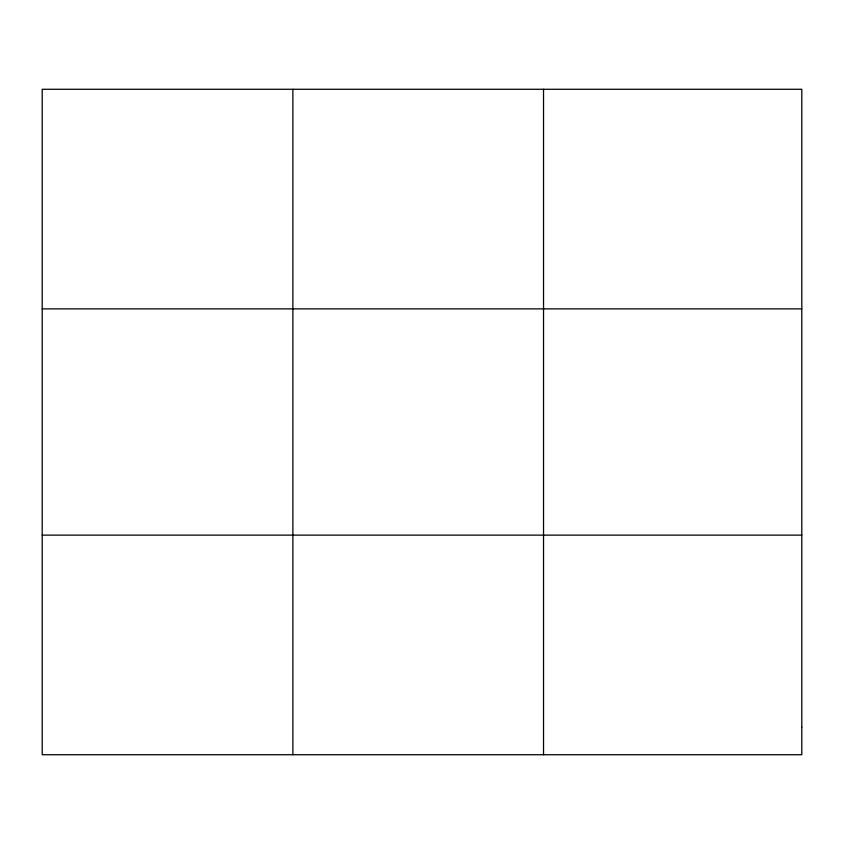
<?xml version="1.0" encoding="UTF-8"?>
<svg xmlns="http://www.w3.org/2000/svg" width="844" height="844" viewBox="0 0 844 844"><rect width="100%" height="100%" fill="white"/><g stroke="black" fill="none" stroke-linecap="round" stroke-linejoin="round"><path stroke-width="1.27" d="M292.868 754.726L292.868 89.274M543.536 754.726L543.536 89.274M42.2 308.872L801.8 308.872M42.2 535.128L801.8 535.128M801.8 727.275L801.8 754.726L42.2 754.726L42.2 89.274L801.8 89.274L801.8 727.275"/></g></svg>
